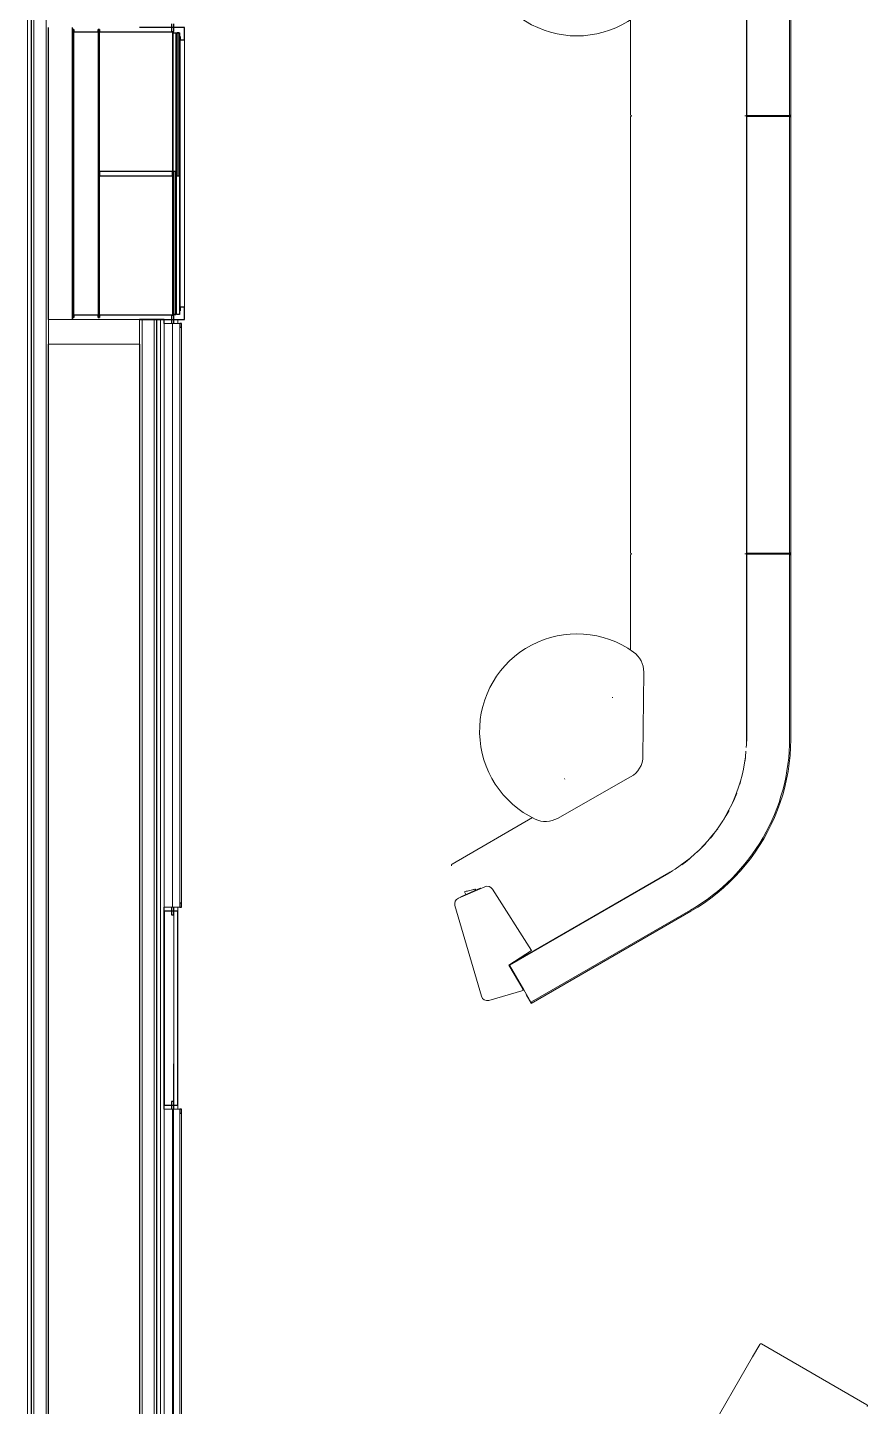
# Model space of a CAD drawing. Header units: millimetres. Extents: x 90978 to 295199, y -4084 to 97293.
# Drawn here: x 187527 to 190982, y 16944 to 22613 of the extents above; entities that cross this region are included whole.
import ezdxf

# ---------------------------------------------------------------- set-up
doc = ezdxf.new("R2010")
doc.units = ezdxf.units.MM
doc.header["$MEASUREMENT"] = 0
for name, color, linetype, lineweight in [('CSM-STL-XX-ZZ-M3-A-XXXX-00001_detached _19_04_21__rvt-1-Level 0$0$A-GENM', 7, 'CONTINUOUS', 9), ('CSM-STL-XX-ZZ-M3-A-XXXX-00001_detached _19_04_21__rvt-1-Level 0$0$A-WALL', 7, 'CONTINUOUS', 9), ('CSM-STL-XX-ZZ-M3-A-XXXX-00001_detached _19_04_21__rvt-1-Level 0$0$I-FURN', 8, 'CONTINUOUS', 9), ('CSM-STL-XX-ZZ-M3-A-XXXX-00001_detached _19_04_21__rvt-1-Level 0$0$I-WALL', 7, 'CONTINUOUS', 9), ('I-FURN', 8, 'CONTINUOUS', 9)]:
    doc.layers.add(name, color=color, linetype=linetype, lineweight=lineweight)

msp = doc.modelspace()

# ---------------------------------------------------------------- hatches: boundary and pattern name
at = {"layer": 'CSM-STL-XX-ZZ-M3-A-XXXX-00001_detached _19_04_21__rvt-1-Level 0$0$A-GENM'}
h = msp.add_hatch(color=256, dxfattribs=at)
h.paths.add_polyline_path([(188136.7, 21434.2), (188136.7, 22022.2), (188127.2, 22022.2), (188127.2, 21434.2)], flags=0)
h.paths.add_polyline_path([(188141.7, 22004.2), (188151.2, 22004.2), (188151.2, 22592.2), (188141.7, 22592.2), (188141.7, 22184.4)], flags=0)

# ---------------------------------------------------------------- linework, layer by layer
at = {"layer": 'CSM-STL-XX-ZZ-M3-A-XXXX-00001_detached _19_04_21__rvt-1-Level 0$0$A-GENM', "lineweight": 30}
for p, q in [((187711.2, 22613.2), (187711.2, 22605.2)), ((187711.2, 22605.2), (187711.2, 21421.2)), ((187717.2, 22605.2), (187711.2, 22605.2)), ((187711.2, 22605.2), (187717.2, 22605.2)), ((187717.2, 21421.2), (187717.2, 22605.2)), ((187717.2, 22605.2), (187717.2, 22595.2)), ((187717.2, 22595.2), (187817.2, 22595.2)), ((187817.2, 22605.2), (187817.2, 21421.2)), ((187823.2, 22605.2), (187817.2, 22605.2)), ((187817.2, 22595.2), (187817.2, 22605.2)), ((187817.2, 22605.2), (187823.2, 22605.2)), ((187823.2, 21421.2), (187823.2, 22605.2)), ((187823.2, 22605.2), (187823.2, 22595.2)), ((187823.2, 22595.2), (188123.2, 22595.2)), ((188173.2, 22613.2), (187988.2, 22613.2)), ((188123.2, 22595.2), (188123.2, 22577.2)), ((188123.2, 22577.2), (188126.2, 22577.2)), ((188126.2, 22577.2), (188126.2, 22592.2)), ((188126.2, 22592.2), (188137.7, 22592.2)), ((188137.7, 22592.2), (188137.7, 22577.2)), ((188137.7, 22577.2), (188140.7, 22577.2)), ((188140.7, 22577.2), (188140.7, 22592.2)), ((188140.7, 22592.2), (188152.2, 22592.2)), ((188151.2, 22592.2), (188141.7, 22592.2)), ((188141.7, 22592.2), (188141.7, 22004.2)), ((188151.2, 22004.2), (188151.2, 22592.2)), ((188152.2, 22592.2), (188152.2, 22577.2)), ((188152.2, 22577.2), (188155.2, 22577.2)), ((188155.2, 22577.2), (188155.2, 22563.2)), ((188155.2, 22563.2), (188173.2, 22563.2)), ((188173.2, 22563.2), (188173.2, 22613.2)), ((188123.2, 22022.2), (187823.2, 22022.2)), ((187823.2, 22022.2), (187823.2, 22004.2)), ((187823.2, 22004.2), (188123.2, 22004.2)), ((188123.2, 22004.2), (188123.2, 22022.2)), ((188136.7, 22022.2), (188127.2, 22022.2)), ((188127.2, 22022.2), (188127.2, 21434.2)), ((188136.7, 21434.2), (188136.7, 22022.2)), ((188141.7, 22004.2), (188151.2, 22004.2)), ((187817.2, 21431.2), (187717.2, 21431.2)), ((187717.2, 21431.2), (187717.2, 21421.2)), ((187817.2, 21421.2), (187817.2, 21431.2)), ((188123.2, 21431.2), (187823.2, 21431.2)), ((187823.2, 21431.2), (187823.2, 21421.2)), ((188126.2, 21449.2), (188123.2, 21449.2)), ((188123.2, 21449.2), (188123.2, 21431.2)), ((188126.2, 21434.2), (188126.2, 21449.2)), ((188137.7, 21434.2), (188126.2, 21434.2)), ((188127.2, 21434.2), (188136.7, 21434.2)), ((188140.7, 21449.2), (188137.7, 21449.2)), ((188137.7, 21449.2), (188137.7, 21434.2)), ((188140.7, 21434.2), (188140.7, 21449.2)), ((188152.2, 21434.2), (188140.7, 21434.2)), ((188155.2, 21449.2), (188152.2, 21449.2)), ((188152.2, 21449.2), (188152.2, 21434.2)), ((188173.2, 21463.2), (188155.2, 21463.2)), ((188155.2, 21463.2), (188155.2, 21449.2)), ((188173.2, 21413.2), (188173.2, 21463.2)), ((187711.2, 21421.2), (187717.2, 21421.2)), ((187717.2, 21421.2), (187711.2, 21421.2)), ((187711.2, 21421.2), (187711.2, 21413.2)), ((187817.2, 21421.2), (187823.2, 21421.2)), ((187823.2, 21421.2), (187817.2, 21421.2)), ((187988.2, 21413.2), (188173.2, 21413.2))]:
    msp.add_line(p, q, dxfattribs=at)
at = {"layer": 'CSM-STL-XX-ZZ-M3-A-XXXX-00001_detached _19_04_21__rvt-1-Level 0$0$A-GENM'}
for p, q in [((188123.2, 22577.2), (188123.2, 22022.2)), ((188126.2, 22577.2), (188126.2, 21449.2)), ((188137.7, 22577.2), (188137.7, 21449.2)), ((188140.7, 22577.2), (188140.7, 21449.2)), ((188152.2, 22577.2), (188152.2, 21449.2)), ((188155.2, 22563.2), (188155.2, 21463.2)), ((188173.2, 22563.2), (188173.2, 21463.2)), ((188123.2, 22004.2), (188123.2, 21449.2)), ((188128.2, 18353.5), (188128.2, 16218.3))]:
    msp.add_line(p, q, dxfattribs=at)
at = {"layer": 'CSM-STL-XX-ZZ-M3-A-XXXX-00001_detached _19_04_21__rvt-1-Level 0$0$A-WALL'}
for p, q in [((187527.5, 16205.2), (187527.5, 25497.2)), ((187542.5, 16205.2), (187542.5, 25497.2)), ((187543.5, 16205.2), (187543.5, 25497.2)), ((187553.5, 16205.2), (187553.5, 25497.2)), ((187603.5, 16205.2), (187603.5, 25497.2)), ((187998.2, 15257.4), (187998.2, 21413.2)), ((188048.2, 15207.4), (188048.2, 21413.2)), ((188058.2, 15197.4), (188058.2, 21413.2)), ((188059.2, 15196.4), (188059.2, 21413.2)), ((188074.2, 15181.4), (188074.2, 21413.2)), ((188161.2, 19013.2), (188161.2, 21381.2)), ((188129.2, 18182.4), (188129.2, 18981.2)), ((188161.2, 16382.4), (188161.2, 18150.4))]:
    msp.add_line(p, q, dxfattribs=at)
at = {"layer": 'CSM-STL-XX-ZZ-M3-A-XXXX-00001_detached _19_04_21__rvt-1-Level 0$0$A-WALL', "lineweight": 30}
for p, q in [((188119.2, 22629.2), (188119.2, 22597.2)), ((188129.2, 22597.2), (188129.2, 22629.2)), ((188119.2, 22597.2), (188129.2, 22597.2)), ((188129.2, 21429.2), (188119.2, 21429.2)), ((188119.2, 21429.2), (188119.2, 21397.2)), ((188129.2, 21397.2), (188129.2, 21429.2)), ((188161.2, 21397.2), (188154.2, 21397.2)), ((188154.2, 21381.2), (188161.2, 21381.2)), ((188161.2, 21381.2), (188161.2, 21397.2)), ((188119.2, 18997.2), (188119.2, 18965.2)), ((188129.2, 18965.2), (188129.2, 18997.2)), ((188161.2, 19013.2), (188154.2, 19013.2)), ((188154.2, 18997.2), (188161.2, 18997.2)), ((188161.2, 18997.2), (188161.2, 19013.2)), ((188119.2, 18965.2), (188129.2, 18965.2)), ((188129.2, 18198.4), (188119.2, 18198.4)), ((188119.2, 18198.4), (188119.2, 18166.4)), ((188129.2, 18166.4), (188129.2, 18198.4)), ((188161.2, 18166.4), (188154.2, 18166.4)), ((188154.2, 18150.4), (188161.2, 18150.4)), ((188161.2, 18150.4), (188161.2, 18166.4))]:
    msp.add_line(p, q, dxfattribs=at)
at = {"layer": 'CSM-STL-XX-ZZ-M3-A-XXXX-00001_detached _19_04_21__rvt-1-Level 0$0$I-FURN'}
for p, q in [((188124.2, 21397.2), (188089.2, 21397.2)), ((188089.2, 21397.2), (188089.2, 18997.2)), ((188124.2, 21397.2), (188154.2, 21397.2)), ((188124.2, 18997.2), (188124.2, 21397.2)), ((188124.2, 18997.2), (188124.2, 21397.2)), ((188154.2, 21397.2), (188154.2, 18997.2)), ((188089.2, 18997.2), (188124.2, 18997.2)), ((188154.2, 18997.2), (188124.2, 18997.2)), ((188124.2, 18166.4), (188089.2, 18166.4)), ((188089.2, 18166.4), (188089.2, 16366.4)), ((188124.2, 18166.4), (188154.2, 18166.4)), ((188124.2, 16366.4), (188124.2, 18166.4)), ((188124.2, 16366.4), (188124.2, 18166.4)), ((188154.2, 18166.4), (188154.2, 16366.4))]:
    msp.add_line(p, q, dxfattribs=at)
at = {"layer": 'CSM-STL-XX-ZZ-M3-A-XXXX-00001_detached _19_04_21__rvt-1-Level 0$0$I-WALL', "lineweight": 30}
for p, q in [((187613.5, 21413.2), (187613.5, 22613.2)), ((188089.2, 21413.2), (187988.2, 21413.2)), ((188089.2, 21397.2), (188089.2, 21413.2)), ((187613.5, 16205.2), (187613.5, 21312.2)), ((187988.2, 21312.2), (187988.2, 15267.4)), ((188089.2, 18166.4), (188089.2, 18997.2)), ((188089.2, 18981.2), (188089.2, 18182.4)), ((188145.2, 18981.2), (188089.2, 18981.2)), ((188145.2, 18182.4), (188145.2, 18981.2)), ((188089.2, 18182.4), (188145.2, 18182.4))]:
    msp.add_line(p, q, dxfattribs=at)
at = {"layer": 'CSM-STL-XX-ZZ-M3-A-XXXX-00001_detached _19_04_21__rvt-1-Level 0$0$I-WALL'}
for p, q in [((187613.5, 21413.2), (187988.2, 21413.2)), ((187613.5, 21413.2), (187613.5, 21312.2)), ((187988.2, 21312.2), (187988.2, 21413.2)), ((188145.2, 21413.2), (188145.2, 21397.2)), ((187988.2, 21312.2), (187613.5, 21312.2)), ((188145.2, 18997.2), (188145.2, 18981.2)), ((188145.2, 18182.4), (188145.2, 18166.4))]:
    msp.add_line(p, q, dxfattribs=at)
at = {"layer": 'I-FURN'}
for p, q in [((190484.6, 23007.9), (190484.6, 22254.8)), ((190485.6, 23007.9), (190485.6, 22251.8)), ((190661.9, 23007.9), (190661.9, 22254.8)), ((190661.9, 23007.9), (190661.9, 22254.8)), ((190666.9, 22249.8), (190666.9, 23007.9)), ((190007.9, 22646.7), (190007.9, 22254.8)), ((190007.5, 22245.6), (190007.6, 22245.8)), ((190007.5, 22245.4), (190007.5, 22245.6)), ((190007.5, 22245.2), (190007.5, 22245.4)), ((190007.5, 22245), (190007.5, 22245.2)), ((190007.5, 22244.8), (190007.5, 22245)), ((190007.5, 22244.8), (190007.5, 20454.8)), ((190007.6, 22246), (190007.7, 22246.2)), ((190007.6, 22245.8), (190007.6, 22246)), ((190007.7, 22246.4), (190007.8, 22246.6)), ((190007.7, 22246.2), (190007.7, 22246.4)), ((190007.8, 22246.6), (190007.9, 22246.8)), ((190007.9, 22254.6), (190007.9, 22254.8)), ((190007.9, 22254.8), (190007.9, 22254.8)), ((190007.9, 22254.4), (190007.9, 22254.6)), ((190007.9, 22254.2), (190007.9, 22254.4)), ((190008, 22254), (190007.9, 22254.2)), ((190007.9, 22247), (190008, 22247.1)), ((190007.9, 22246.8), (190007.9, 22247)), ((190008, 22253.8), (190008, 22254)), ((190008.1, 22253.6), (190008, 22253.8)), ((190008, 22247.1), (190008.1, 22247.3)), ((190008.1, 22253.4), (190008.1, 22253.6)), ((190008.2, 22253.2), (190008.1, 22253.4)), ((190008.1, 22247.3), (190008.2, 22247.5)), ((190008.2, 22253), (190008.2, 22253.2)), ((190008.3, 22252.8), (190008.2, 22253)), ((190008.2, 22247.5), (190008.3, 22247.7)), ((190008.4, 22252.7), (190008.3, 22252.8)), ((190008.3, 22247.7), (190008.4, 22247.8)), ((190008.5, 22252.5), (190008.4, 22252.7)), ((190008.4, 22247.8), (190008.6, 22248)), ((190008.6, 22252.3), (190008.5, 22252.5)), ((190008.7, 22252.1), (190008.6, 22252.3)), ((190008.6, 22248), (190008.7, 22248.1)), ((190008.8, 22252), (190008.7, 22252.1)), ((190008.7, 22248.1), (190008.8, 22248.3)), ((190008.9, 22251.8), (190008.8, 22252)), ((190008.8, 22248.3), (190009, 22248.4)), ((190009, 22251.6), (190008.9, 22251.8)), ((190009.2, 22251.5), (190009, 22251.6)), ((190009, 22248.4), (190009.1, 22248.6)), ((190009.1, 22248.6), (190009.3, 22248.7)), ((190009.3, 22251.3), (190009.2, 22251.5)), ((190009.5, 22251.2), (190009.3, 22251.3)), ((190009.3, 22248.7), (190009.4, 22248.8)), ((190009.4, 22248.8), (190009.6, 22248.9)), ((190009.6, 22251.1), (190009.5, 22251.2)), ((190009.8, 22250.9), (190009.6, 22251.1)), ((190009.6, 22248.9), (190009.8, 22249)), ((190009.9, 22250.8), (190009.8, 22250.9)), ((190009.8, 22249), (190009.9, 22249.1)), ((190010.1, 22250.7), (190009.9, 22250.8)), ((190009.9, 22249.1), (190010.1, 22249.2)), ((190010.2, 22250.6), (190010.1, 22250.7)), ((190010.1, 22249.2), (190010.3, 22249.3)), ((190010.4, 22250.5), (190010.2, 22250.6)), ((190010.3, 22249.3), (190010.5, 22249.4)), ((190010.6, 22250.4), (190010.4, 22250.5)), ((190010.5, 22249.4), (190010.6, 22249.5)), ((190010.8, 22250.3), (190010.6, 22250.4)), ((190010.6, 22249.5), (190010.8, 22249.6)), ((190011, 22250.2), (190010.8, 22250.3)), ((190010.8, 22249.6), (190011, 22249.6)), ((190011.1, 22250.2), (190011, 22250.2)), ((190011, 22249.6), (190011.2, 22249.7)), ((190011.3, 22250.1), (190011.1, 22250.2)), ((190011.2, 22249.7), (190011.4, 22249.7)), ((190011.5, 22250), (190011.3, 22250.1)), ((190011.4, 22249.7), (190011.6, 22249.8)), ((190011.7, 22250), (190011.5, 22250)), ((190011.6, 22249.8), (190011.8, 22249.8)), ((190011.9, 22249.9), (190011.7, 22250)), ((190011.8, 22249.8), (190012, 22249.8)), ((190012.1, 22249.9), (190011.9, 22249.9)), ((190012, 22249.8), (190012.2, 22249.8)), ((190012.3, 22249.9), (190012.1, 22249.9)), ((190012.2, 22249.8), (190012.4, 22249.8)), ((190012.5, 22249.8), (190012.3, 22249.9)), ((190012.4, 22249.8), (190012.5, 22249.8)), ((190012.7, 22249.8), (190012.5, 22249.8)), ((190012.9, 22249.8), (190012.7, 22249.8)), ((190477, 22249.8), (190523.5, 22249.8)), ((190523.7, 22249.8), (190477, 22249.8)), ((190484.6, 22254.6), (190484.6, 22254.8)), ((190484.6, 22254.8), (190484.6, 22254.8)), ((190484.6, 22254.4), (190484.6, 22254.6)), ((190484.6, 22254.2), (190484.6, 22254.4)), ((190484.7, 22254), (190484.6, 22254.2)), ((190484.6, 22245.4), (190484.7, 22245.6)), ((190484.6, 22245.2), (190484.6, 22245.4)), ((190484.6, 22245), (190484.6, 22245.2)), ((190484.6, 22244.8), (190484.6, 22245)), ((190484.6, 22244.8), (190484.6, 20454.8)), ((190484.7, 22253.8), (190484.7, 22254)), ((190484.8, 22253.6), (190484.7, 22253.8)), ((190484.7, 22245.8), (190484.8, 22246)), ((190484.7, 22245.6), (190484.7, 22245.8)), ((190484.8, 22253.4), (190484.8, 22253.6)), ((190484.9, 22253.2), (190484.8, 22253.4)), ((190484.8, 22246.2), (190484.9, 22246.4)), ((190484.8, 22246), (190484.8, 22246.2)), ((190484.9, 22253.1), (190484.9, 22253.2)), ((190485, 22252.9), (190484.9, 22253.1)), ((190484.9, 22246.6), (190485, 22246.8)), ((190484.9, 22246.4), (190484.9, 22246.6)), ((190485.1, 22252.7), (190485, 22252.9)), ((190485, 22246.8), (190485.1, 22247)), ((190485.2, 22252.5), (190485.1, 22252.7)), ((190485.1, 22247), (190485.2, 22247.1)), ((190485.3, 22252.3), (190485.2, 22252.5)), ((190485.2, 22247.1), (190485.3, 22247.3)), ((190485.4, 22252.2), (190485.3, 22252.3)), ((190485.3, 22247.3), (190485.4, 22247.5)), ((190485.5, 22252), (190485.4, 22252.2)), ((190485.4, 22247.5), (190485.5, 22247.7)), ((190485.6, 22251.8), (190485.5, 22252)), ((190485.5, 22247.7), (190485.6, 22247.8)), ((190485.6, 22251.8), (190602.9, 22251.8)), ((190602.9, 22251.8), (190485.6, 22251.8)), ((190485.8, 22251.6), (190485.6, 22251.8)), ((190485.6, 22251.8), (190485.6, 22251.8)), ((190485.6, 22247.8), (190485.7, 22248)), ((190485.6, 22247.8), (190602.9, 22247.8)), ((190485.6, 22247.8), (190485.6, 20451.8)), ((190602.9, 22247.8), (190485.6, 22247.8)), ((190485.6, 22247.8), (190485.6, 22247.8)), ((190485.7, 22248), (190485.9, 22248.1)), ((190485.9, 22251.5), (190485.8, 22251.6)), ((190486, 22251.3), (190485.9, 22251.5)), ((190485.9, 22248.1), (190486, 22248.3)), ((190486.2, 22251.2), (190486, 22251.3)), ((190486, 22248.3), (190486.1, 22248.4)), ((190486.1, 22248.4), (190486.3, 22248.6)), ((190486.3, 22251.1), (190486.2, 22251.2)), ((190486.5, 22250.9), (190486.3, 22251.1)), ((190486.3, 22248.6), (190486.4, 22248.7)), ((190486.4, 22248.7), (190486.6, 22248.8)), ((190486.6, 22250.8), (190486.5, 22250.9)), ((190486.8, 22250.7), (190486.6, 22250.8)), ((190486.6, 22248.8), (190486.8, 22248.9)), ((190487, 22250.6), (190486.8, 22250.7)), ((190486.8, 22248.9), (190486.9, 22249)), ((190486.9, 22249), (190487.1, 22249.2)), ((190487.1, 22250.5), (190487, 22250.6)), ((190487.3, 22250.4), (190487.1, 22250.5)), ((190487.1, 22249.2), (190487.3, 22249.3)), ((190487.5, 22250.3), (190487.3, 22250.4)), ((190487.3, 22249.3), (190487.4, 22249.3)), ((190487.4, 22249.3), (190487.6, 22249.4)), ((190487.7, 22250.2), (190487.5, 22250.3)), ((190487.6, 22249.4), (190487.8, 22249.5)), ((190487.8, 22250.2), (190487.7, 22250.2)), ((190488, 22250.1), (190487.8, 22250.2)), ((190487.8, 22249.5), (190488, 22249.6)), ((190488.2, 22250), (190488, 22250.1)), ((190488, 22249.6), (190488.2, 22249.6)), ((190488.4, 22250), (190488.2, 22250)), ((190488.2, 22249.6), (190488.4, 22249.7)), ((190488.6, 22249.9), (190488.4, 22250)), ((190488.4, 22249.7), (190488.6, 22249.7)), ((190488.8, 22249.9), (190488.6, 22249.9)), ((190488.6, 22249.7), (190488.8, 22249.8)), ((190489, 22249.9), (190488.8, 22249.9)), ((190488.8, 22249.8), (190489, 22249.8)), ((190489.2, 22249.8), (190489, 22249.9)), ((190489, 22249.8), (190489.2, 22249.8)), ((190489.4, 22249.8), (190489.2, 22249.8)), ((190489.2, 22249.8), (190489.4, 22249.8)), ((190489.6, 22249.8), (190489.4, 22249.8)), ((190489.4, 22249.8), (190489.6, 22249.8)), ((190489.6, 22249.8), (190489.6, 22249.8)), ((190495.9, 22250.9), (190494.6, 22251.4)), ((190497.1, 22250.1), (190499.2, 22250.1)), ((190499.2, 22250.1), (190507.4, 22250.1)), ((190505.2, 22250.2), (190500.7, 22250.2)), ((190503.5, 22249.8), (190503.2, 22249.8)), ((190503.3, 22249.8), (190504.4, 22249.8)), ((190504.6, 22249.8), (190503.5, 22249.8)), ((190504.4, 22249.8), (190505.6, 22249.8)), ((190505.7, 22249.8), (190504.6, 22249.8)), ((190509.2, 22250.1), (190505.2, 22250.2)), ((190505.6, 22249.8), (190506.7, 22249.8)), ((190506.8, 22249.8), (190505.7, 22249.8)), ((190506.7, 22249.8), (190507.7, 22249.8)), ((190507.9, 22249.8), (190506.8, 22249.8)), ((190507.4, 22250.1), (190509.2, 22250.1)), ((190507.7, 22249.8), (190508.8, 22249.8)), ((190508.9, 22249.8), (190507.9, 22249.8)), ((190508.8, 22249.8), (190509.8, 22249.8)), ((190509.9, 22249.8), (190508.9, 22249.8)), ((190512.3, 22250.1), (190509.2, 22250.1)), ((190509.8, 22249.8), (190510.8, 22249.8)), ((190510.9, 22249.8), (190509.9, 22249.8)), ((190510.8, 22249.8), (190511.8, 22249.8)), ((190511.9, 22249.8), (190510.9, 22249.8)), ((190511.8, 22249.8), (190512.7, 22249.8)), ((190512.8, 22249.8), (190511.9, 22249.8)), ((190514.5, 22250.1), (190512.3, 22250.1)), ((190512.7, 22249.8), (190513.7, 22249.8)), ((190513.7, 22249.8), (190512.8, 22249.8)), ((190514.6, 22249.8), (190513.7, 22249.8)), ((190513.7, 22249.8), (190514.5, 22249.8)), ((190513.7, 22249.8), (190513.9, 22249.8)), ((190513.9, 22249.8), (190514.1, 22249.8)), ((190514.1, 22249.8), (190514.3, 22249.8)), ((190514.3, 22249.8), (190514.2, 22249.8)), ((190514.5, 22249.8), (190514.3, 22249.8)), ((190514.3, 22249.8), (190514.5, 22249.8)), ((190515.6, 22250.1), (190514.5, 22250.1)), ((190514.7, 22249.9), (190514.5, 22249.8)), ((190514.5, 22249.8), (190515.4, 22249.8)), ((190514.5, 22249.8), (190514.7, 22249.7)), ((190515.5, 22249.8), (190514.6, 22249.8)), ((190514.9, 22249.9), (190514.7, 22249.9)), ((190514.7, 22249.7), (190514.9, 22249.7)), ((190515.1, 22249.9), (190514.9, 22249.9)), ((190514.9, 22249.7), (190515.1, 22249.6)), ((190515.3, 22250), (190515.1, 22249.9)), ((190515.1, 22249.6), (190515.3, 22249.6)), ((190515.5, 22250), (190515.3, 22250)), ((190515.3, 22249.6), (190515.5, 22249.5)), ((190515.4, 22249.8), (190516.2, 22249.8)), ((190515.7, 22250.1), (190515.5, 22250)), ((190516.3, 22249.8), (190515.5, 22249.8)), ((190515.5, 22249.5), (190515.7, 22249.4)), ((190515.6, 22250.1), (190515.6, 22250.1)), ((190516.2, 22249.8), (190517, 22249.8)), ((190517, 22249.8), (190516.3, 22249.8)), ((190517.8, 22249.8), (190517, 22249.8)), ((190517, 22249.8), (190517.7, 22249.8)), ((190517.7, 22249.8), (190518.5, 22249.8)), ((190518.5, 22249.8), (190517.8, 22249.8)), ((190519.1, 22249.8), (190518.5, 22249.8)), ((190518.5, 22249.8), (190519.1, 22249.8)), ((190519.7, 22249.8), (190519.1, 22249.8)), ((190519.1, 22249.8), (190519.7, 22249.8)), ((190520.3, 22249.8), (190519.7, 22249.8)), ((190519.7, 22249.8), (190520.3, 22249.8)), ((190520.9, 22249.8), (190520.3, 22249.8)), ((190520.3, 22249.8), (190520.9, 22249.8)), ((190521.3, 22249.8), (190520.9, 22249.8)), ((190520.9, 22249.8), (190521.4, 22249.8)), ((190521.8, 22249.8), (190521.3, 22249.8)), ((190521.4, 22249.8), (190521.8, 22249.8)), ((190522.2, 22249.8), (190521.8, 22249.8)), ((190521.8, 22249.8), (190522.3, 22249.8)), ((190522.5, 22249.8), (190522.2, 22249.8)), ((190522.3, 22249.8), (190522.6, 22249.8)), ((190522.9, 22249.8), (190522.5, 22249.8)), ((190522.6, 22249.8), (190522.9, 22249.8)), ((190523.1, 22249.8), (190522.9, 22249.8)), ((190522.9, 22249.8), (190523.2, 22249.8)), ((190523.3, 22249.8), (190523.1, 22249.8)), ((190523.2, 22249.8), (190523.4, 22249.8)), ((190523.5, 22249.8), (190523.3, 22249.8)), ((190523.4, 22249.8), (190523.6, 22249.8)), ((190523.5, 22249.8), (190523.6, 22249.8)), ((190523.6, 22249.8), (190523.5, 22249.8)), ((190523.6, 22249.8), (190523.7, 22249.8)), ((190523.7, 22249.8), (190523.6, 22249.8)), ((190523.6, 22249.8), (190523.8, 22249.8)), ((190523.7, 22249.8), (190523.7, 22249.8)), ((190523.7, 22249.8), (190523.7, 22249.8)), ((190523.8, 22249.8), (190523.7, 22249.8)), ((190523.7, 22249.8), (190523.7, 22249.8)), ((190523.8, 22249.8), (190523.8, 22249.8)), ((190523.8, 22249.8), (190523.9, 22249.8)), ((190523.9, 22249.8), (190523.8, 22249.8)), ((190523.9, 22249.8), (190523.9, 22249.8)), ((190600.5, 22249.8), (190601.8, 22249.8)), ((190601.8, 22249.8), (190600.5, 22249.8)), ((190602.9, 22251.8), (190625.3, 22251.8)), ((190625.3, 22251.8), (190602.9, 22251.8)), ((190602.9, 22247.8), (190625.3, 22247.8)), ((190625.3, 22247.8), (190602.9, 22247.8)), ((190604.7, 22249.8), (190605.5, 22249.8)), ((190605.5, 22249.8), (190604.7, 22249.8)), ((190625.3, 22251.8), (190661.9, 22251.8)), ((190661.9, 22251.8), (190625.3, 22251.8)), ((190625.3, 22249.8), (190666.9, 22249.8)), ((190666.9, 22249.8), (190625.3, 22249.8)), ((190625.3, 22247.8), (190661.9, 22247.8)), ((190661.9, 22247.8), (190625.3, 22247.8)), ((190661.9, 22251.8), (190661.9, 22253.8)), ((190661.9, 22253.8), (190661.9, 22251.8)), ((190661.9, 22247.8), (190661.9, 22245.9)), ((190661.9, 22245.9), (190661.9, 22247.8)), ((190661.9, 22244.8), (190661.9, 20454.8)), ((190661.9, 22244.8), (190661.9, 20454.8)), ((190666.9, 20449.8), (190666.9, 22249.8)), ((190007.5, 20454.6), (190007.5, 20454.8)), ((190007.5, 20454.8), (190007.5, 20454.8)), ((190007.5, 20454.4), (190007.5, 20454.6)), ((190007.5, 20454.2), (190007.5, 20454.4)), ((190007.5, 20454), (190007.5, 20454.2)), ((190007.6, 20453.8), (190007.5, 20454)), ((190007.6, 20453.6), (190007.6, 20453.8)), ((190007.7, 20453.4), (190007.6, 20453.6)), ((190007.7, 20453.2), (190007.7, 20453.4)), ((190007.8, 20453), (190007.7, 20453.2)), ((190007.9, 20452.8), (190007.8, 20453)), ((190008, 20452.7), (190007.9, 20452.8)), ((190007.9, 20445.4), (190008, 20445.6)), ((190007.9, 20445.2), (190007.9, 20445.4)), ((190007.9, 20445), (190007.9, 20445.2)), ((190007.9, 20444.8), (190007.9, 20445)), ((190007.9, 20444.8), (190007.9, 20052.9)), ((190008, 20452.5), (190008, 20452.7)), ((190008.1, 20452.3), (190008, 20452.5)), ((190008, 20446), (190008.1, 20446.2)), ((190008, 20445.8), (190008, 20446)), ((190008, 20445.6), (190008, 20445.8)), ((190008.2, 20452.1), (190008.1, 20452.3)), ((190008.1, 20446.2), (190008.2, 20446.4)), ((190008.4, 20452), (190008.2, 20452.1)), ((190008.2, 20446.6), (190008.3, 20446.8)), ((190008.2, 20446.4), (190008.2, 20446.6)), ((190008.3, 20446.8), (190008.4, 20447)), ((190008.5, 20451.8), (190008.4, 20452)), ((190008.4, 20447), (190008.5, 20447.1)), ((190008.6, 20451.6), (190008.5, 20451.8)), ((190008.5, 20447.1), (190008.6, 20447.3)), ((190008.7, 20451.5), (190008.6, 20451.6)), ((190008.6, 20447.3), (190008.7, 20447.5)), ((190008.9, 20451.3), (190008.7, 20451.5)), ((190008.7, 20447.5), (190008.8, 20447.7)), ((190008.8, 20447.7), (190008.9, 20447.8)), ((190009, 20451.2), (190008.9, 20451.3)), ((190008.9, 20447.8), (190009, 20448)), ((190009.2, 20451.1), (190009, 20451.2)), ((190009, 20448), (190009.1, 20448.1)), ((190009.1, 20448.1), (190009.3, 20448.3)), ((190009.3, 20450.9), (190009.2, 20451.1)), ((190009.5, 20450.8), (190009.3, 20450.9)), ((190009.3, 20448.3), (190009.4, 20448.4)), ((190009.4, 20448.4), (190009.6, 20448.6)), ((190009.6, 20450.7), (190009.5, 20450.8)), ((190009.8, 20450.6), (190009.6, 20450.7)), ((190009.6, 20448.6), (190009.7, 20448.7)), ((190009.7, 20448.7), (190009.9, 20448.8)), ((190010, 20450.5), (190009.8, 20450.6)), ((190009.9, 20448.8), (190010, 20448.9)), ((190010.1, 20450.4), (190010, 20450.5)), ((190010, 20448.9), (190010.2, 20449)), ((190010.3, 20450.3), (190010.1, 20450.4)), ((190010.2, 20449), (190010.4, 20449.1)), ((190010.5, 20450.2), (190010.3, 20450.3)), ((190010.4, 20449.1), (190010.5, 20449.2)), ((190010.7, 20450.2), (190010.5, 20450.2)), ((190010.5, 20449.2), (190010.7, 20449.3)), ((190010.9, 20450.1), (190010.7, 20450.2)), ((190010.7, 20449.3), (190010.9, 20449.4)), ((190011.1, 20450), (190010.9, 20450.1)), ((190010.9, 20449.4), (190011.1, 20449.5)), ((190011.3, 20450), (190011.1, 20450)), ((190011.1, 20449.5), (190011.3, 20449.6)), ((190011.5, 20449.9), (190011.3, 20450)), ((190011.3, 20449.6), (190011.5, 20449.6)), ((190011.7, 20449.9), (190011.5, 20449.9)), ((190011.5, 20449.6), (190011.7, 20449.7)), ((190011.9, 20449.9), (190011.7, 20449.9)), ((190011.7, 20449.7), (190011.9, 20449.7)), ((190012.1, 20449.8), (190011.9, 20449.9)), ((190011.9, 20449.7), (190012, 20449.8)), ((190012, 20449.8), (190012.2, 20449.8)), ((190012.3, 20449.8), (190012.1, 20449.8)), ((190012.2, 20449.8), (190012.4, 20449.8)), ((190012.5, 20449.8), (190012.3, 20449.8)), ((190012.4, 20449.8), (190012.6, 20449.8)), ((190012.6, 20449.8), (190012.8, 20449.8)), ((190012.8, 20449.8), (190012.9, 20449.8)), ((190523.5, 20449.8), (190477, 20449.8)), ((190477, 20449.8), (190523.7, 20449.8)), ((190484.6, 20454.6), (190484.6, 20454.8)), ((190484.6, 20454.8), (190484.6, 20454.8)), ((190484.6, 20454.4), (190484.6, 20454.6)), ((190484.6, 20454.2), (190484.6, 20454.4)), ((190484.7, 20454), (190484.6, 20454.2)), ((190484.6, 20445.4), (190484.7, 20445.6)), ((190484.6, 20445.2), (190484.6, 20445.4)), ((190484.6, 20445), (190484.6, 20445.2)), ((190484.6, 20444.8), (190484.6, 20445)), ((190484.6, 20444.8), (190484.6, 19691.7)), ((190484.7, 20453.8), (190484.7, 20454)), ((190484.8, 20453.6), (190484.7, 20453.8)), ((190484.7, 20445.8), (190484.8, 20446)), ((190484.7, 20445.6), (190484.7, 20445.8)), ((190484.8, 20453.4), (190484.8, 20453.6)), ((190484.9, 20453.2), (190484.8, 20453.4)), ((190484.8, 20446.2), (190484.9, 20446.4)), ((190484.8, 20446), (190484.8, 20446.2)), ((190484.9, 20453.1), (190484.9, 20453.2)), ((190485, 20452.9), (190484.9, 20453.1)), ((190484.9, 20446.6), (190485, 20446.8)), ((190484.9, 20446.4), (190484.9, 20446.6)), ((190485.1, 20452.7), (190485, 20452.9)), ((190485, 20446.8), (190485.1, 20447)), ((190485.2, 20452.5), (190485.1, 20452.7)), ((190485.1, 20447), (190485.2, 20447.1)), ((190485.3, 20452.3), (190485.2, 20452.5)), ((190485.2, 20447.1), (190485.3, 20447.3)), ((190485.4, 20452.2), (190485.3, 20452.3)), ((190485.3, 20447.3), (190485.4, 20447.5)), ((190485.5, 20452), (190485.4, 20452.2)), ((190485.4, 20447.5), (190485.5, 20447.7)), ((190485.6, 20451.8), (190485.5, 20452)), ((190485.5, 20447.7), (190485.6, 20447.8)), ((190602.9, 20451.8), (190485.6, 20451.8)), ((190485.6, 20451.8), (190602.9, 20451.8)), ((190485.8, 20451.6), (190485.6, 20451.8)), ((190485.6, 20451.8), (190485.6, 20451.8)), ((190485.6, 20447.8), (190485.7, 20448)), ((190485.6, 20447.8), (190485.6, 19691.7)), ((190602.9, 20447.8), (190485.6, 20447.8)), ((190485.6, 20447.8), (190602.9, 20447.8)), ((190485.6, 20447.8), (190485.6, 20447.8)), ((190485.7, 20448), (190485.9, 20448.1)), ((190485.9, 20451.5), (190485.8, 20451.6)), ((190486, 20451.3), (190485.9, 20451.5)), ((190485.9, 20448.1), (190486, 20448.3)), ((190486.2, 20451.2), (190486, 20451.3)), ((190486, 20448.3), (190486.1, 20448.4)), ((190486.1, 20448.4), (190486.3, 20448.6)), ((190486.3, 20451.1), (190486.2, 20451.2)), ((190486.5, 20450.9), (190486.3, 20451.1)), ((190486.3, 20448.6), (190486.4, 20448.7)), ((190486.4, 20448.7), (190486.6, 20448.8)), ((190486.6, 20450.8), (190486.5, 20450.9)), ((190486.8, 20450.7), (190486.6, 20450.8)), ((190486.6, 20448.8), (190486.8, 20448.9)), ((190487, 20450.6), (190486.8, 20450.7)), ((190486.8, 20448.9), (190486.9, 20449)), ((190486.9, 20449), (190487.1, 20449.2)), ((190487.1, 20450.5), (190487, 20450.6)), ((190487.3, 20450.4), (190487.1, 20450.5)), ((190487.1, 20449.2), (190487.3, 20449.3)), ((190487.5, 20450.3), (190487.3, 20450.4)), ((190487.3, 20449.3), (190487.4, 20449.3)), ((190487.4, 20449.3), (190487.6, 20449.4)), ((190487.7, 20450.2), (190487.5, 20450.3)), ((190487.6, 20449.4), (190487.8, 20449.5)), ((190487.8, 20450.2), (190487.7, 20450.2)), ((190488, 20450.1), (190487.8, 20450.2)), ((190487.8, 20449.5), (190488, 20449.6)), ((190488.2, 20450), (190488, 20450.1)), ((190488, 20449.6), (190488.2, 20449.6)), ((190488.4, 20450), (190488.2, 20450)), ((190488.2, 20449.6), (190488.4, 20449.7)), ((190488.6, 20449.9), (190488.4, 20450)), ((190488.4, 20449.7), (190488.6, 20449.7)), ((190488.8, 20449.9), (190488.6, 20449.9)), ((190488.6, 20449.7), (190488.8, 20449.8)), ((190489, 20449.9), (190488.8, 20449.9)), ((190488.8, 20449.8), (190489, 20449.8)), ((190489.2, 20449.8), (190489, 20449.9)), ((190489, 20449.8), (190489.2, 20449.8)), ((190489.2, 20449.8), (190489.4, 20449.8)), ((190489.4, 20449.8), (190489.2, 20449.8)), ((190489.4, 20449.8), (190489.6, 20449.8)), ((190489.6, 20449.8), (190489.4, 20449.8)), ((190489.6, 20449.8), (190489.6, 20449.8)), ((190494.6, 20448.3), (190495.9, 20448.8)), ((190499.2, 20449.6), (190497.1, 20449.6)), ((190507.4, 20449.6), (190499.2, 20449.6)), ((190500.7, 20449.5), (190505.2, 20449.5)), ((190503.2, 20449.8), (190504.4, 20449.8)), ((190503.6, 20449.8), (190503.3, 20449.8)), ((190504.7, 20449.8), (190503.6, 20449.8)), ((190504.4, 20449.8), (190505.5, 20449.8)), ((190505.9, 20449.8), (190504.7, 20449.8)), ((190505.2, 20449.5), (190509.2, 20449.5)), ((190505.5, 20449.8), (190506.6, 20449.8)), ((190506.9, 20449.8), (190505.9, 20449.8)), ((190506.6, 20449.8), (190507.7, 20449.8)), ((190508, 20449.8), (190506.9, 20449.8)), ((190509.2, 20449.6), (190507.4, 20449.6)), ((190507.7, 20449.8), (190508.7, 20449.8)), ((190509.1, 20449.8), (190508, 20449.8)), ((190508.7, 20449.8), (190509.7, 20449.8)), ((190510.1, 20449.8), (190509.1, 20449.8)), ((190509.2, 20449.5), (190512.3, 20449.6)), ((190509.7, 20449.8), (190510.7, 20449.8)), ((190511.1, 20449.8), (190510.1, 20449.8)), ((190510.7, 20449.8), (190511.7, 20449.8)), ((190512.1, 20449.8), (190511.1, 20449.8)), ((190511.7, 20449.8), (190512.7, 20449.8)), ((190513, 20449.8), (190512.1, 20449.8)), ((190512.3, 20449.6), (190514.5, 20449.6)), ((190512.7, 20449.8), (190513.6, 20449.8)), ((190513.9, 20449.8), (190513, 20449.8)), ((190513.6, 20449.8), (190514.5, 20449.8)), ((190513.8, 20449.8), (190513.7, 20449.8)), ((190514, 20449.8), (190513.8, 20449.8)), ((190514.8, 20449.8), (190513.9, 20449.8)), ((190514.2, 20449.9), (190514, 20449.8)), ((190514.4, 20449.9), (190514.2, 20449.9)), ((190514.2, 20449.8), (190514.4, 20449.8)), ((190514.6, 20449.9), (190514.4, 20449.9)), ((190514.4, 20449.8), (190514.6, 20449.8)), ((190514.5, 20449.8), (190515.3, 20449.8)), ((190514.5, 20449.6), (190515.6, 20449.6)), ((190514.8, 20449.9), (190514.6, 20449.9)), ((190514.6, 20449.8), (190514.8, 20449.8)), ((190515, 20450), (190514.8, 20449.9)), ((190514.8, 20449.8), (190515, 20449.8)), ((190515.6, 20449.8), (190514.8, 20449.8)), ((190515.1, 20450), (190515, 20450)), ((190515, 20449.8), (190515.1, 20449.7)), ((190515.3, 20450.1), (190515.1, 20450)), ((190515.1, 20449.7), (190515.3, 20449.7)), ((190515.5, 20450.2), (190515.3, 20450.1)), ((190515.3, 20449.8), (190516.1, 20449.8)), ((190515.3, 20449.7), (190515.5, 20449.6)), ((190515.7, 20450.2), (190515.5, 20450.2)), ((190515.5, 20449.6), (190515.7, 20449.6)), ((190516.4, 20449.8), (190515.6, 20449.8)), ((190515.6, 20449.6), (190515.6, 20449.6)), ((190516.1, 20449.8), (190516.9, 20449.8)), ((190517.2, 20449.8), (190516.4, 20449.8)), ((190516.9, 20449.8), (190517.6, 20449.8)), ((190517.9, 20449.8), (190517.2, 20449.8)), ((190517.6, 20449.8), (190518.3, 20449.8)), ((190518.6, 20449.8), (190517.9, 20449.8)), ((190518.3, 20449.8), (190519, 20449.8)), ((190519.3, 20449.8), (190518.6, 20449.8)), ((190519, 20449.8), (190519.6, 20449.8)), ((190519.9, 20449.8), (190519.3, 20449.8)), ((190519.6, 20449.8), (190520.2, 20449.8)), ((190520.5, 20449.8), (190519.9, 20449.8)), ((190520.2, 20449.8), (190520.8, 20449.8)), ((190521, 20449.8), (190520.5, 20449.8)), ((190520.8, 20449.8), (190521.3, 20449.8)), ((190521.5, 20449.8), (190521, 20449.8)), ((190521.3, 20449.8), (190521.7, 20449.8)), ((190522, 20449.8), (190521.5, 20449.8)), ((190521.7, 20449.8), (190522.1, 20449.8)), ((190522.4, 20449.8), (190522, 20449.8)), ((190522.1, 20449.8), (190522.5, 20449.8)), ((190522.7, 20449.8), (190522.4, 20449.8)), ((190522.5, 20449.8), (190522.8, 20449.8)), ((190523, 20449.8), (190522.7, 20449.8)), ((190522.8, 20449.8), (190523.1, 20449.8)), ((190523.3, 20449.8), (190523, 20449.8)), ((190523.1, 20449.8), (190523.3, 20449.8)), ((190523.3, 20449.8), (190523.5, 20449.8)), ((190523.5, 20449.8), (190523.3, 20449.8)), ((190523.5, 20449.8), (190523.6, 20449.8)), ((190523.6, 20449.8), (190523.5, 20449.8)), ((190523.5, 20449.8), (190523.5, 20449.8)), ((190523.7, 20449.8), (190523.5, 20449.8)), ((190523.6, 20449.8), (190523.7, 20449.8)), ((190523.7, 20449.8), (190523.6, 20449.8)), ((190523.7, 20449.8), (190523.7, 20449.8)), ((190523.7, 20449.8), (190523.7, 20449.8)), ((190523.7, 20449.8), (190523.8, 20449.8)), ((190523.8, 20449.8), (190523.7, 20449.8)), ((190523.8, 20449.8), (190523.8, 20449.8)), ((190523.8, 20449.8), (190523.9, 20449.8)), ((190523.9, 20449.8), (190523.8, 20449.8)), ((190523.9, 20449.8), (190523.9, 20449.8)), ((190605.5, 20449.8), (190600.5, 20449.8)), ((190600.5, 20449.8), (190605.5, 20449.8)), ((190625.3, 20451.8), (190602.9, 20451.8)), ((190602.9, 20451.8), (190625.3, 20451.8)), ((190625.3, 20447.8), (190602.9, 20447.8)), ((190602.9, 20447.8), (190625.3, 20447.8)), ((190661.9, 20451.8), (190625.3, 20451.8)), ((190625.3, 20451.8), (190661.9, 20451.8)), ((190666.9, 20449.8), (190625.3, 20449.8)), ((190625.3, 20449.8), (190666.9, 20449.8)), ((190661.9, 20447.8), (190625.3, 20447.8)), ((190625.3, 20447.8), (190661.9, 20447.8)), ((190661.9, 20453.8), (190661.9, 20451.8)), ((190661.9, 20451.8), (190661.9, 20453.8)), ((190661.9, 20445.9), (190661.9, 20447.8)), ((190661.9, 20447.8), (190661.9, 20445.9)), ((190661.9, 20444.8), (190661.9, 19691.7)), ((190661.9, 20444.8), (190661.9, 19691.7)), ((190666.9, 19691.7), (190666.9, 20449.8)), ((190058.8, 19618.4), (190061.8, 19963.6)), ((189932.4, 19859.3), (189934.8, 19859.1)), ((190484.6, 19691.7), (190484.1, 19666.2)), ((190485.6, 19691.7), (190485.4, 19679.4)), ((190666, 19653), (190666.9, 19685.8)), ((190666.9, 19685.8), (190666.9, 19691.7)), ((190480, 19615.2), (190476.4, 19589.9)), ((190482.3, 19637.8), (190480, 19615.2)), ((190484.1, 19666.2), (190483.4, 19654)), ((190660.3, 19587.5), (190663.8, 19620.2)), ((190663.8, 19620.2), (190666, 19653)), ((190471.9, 19564.7), (190466.3, 19539.7)), ((190476.4, 19589.9), (190471.9, 19564.7)), ((190480.5, 19611.6), (190478, 19593.9)), ((190655.5, 19555), (190660.3, 19587.5)), ((189707.6, 19362.2), (190008, 19532.2)), ((189737.4, 19523.9), (189736.1, 19526)), ((190459.7, 19515), (190452.2, 19490.6)), ((190459.9, 19512.4), (190456.9, 19502.6)), ((190466.3, 19539.7), (190459.7, 19515)), ((190641.9, 19490.7), (190649.3, 19522.7)), ((190649.3, 19522.7), (190655.5, 19555)), ((190443.6, 19466.5), (190434.1, 19442.7)), ((190444.6, 19466.1), (190435.1, 19442.4)), ((190452.2, 19490.6), (190443.6, 19466.5)), ((190623.3, 19427.6), (190633.3, 19459)), ((190633.3, 19459), (190641.9, 19490.7)), ((190412.4, 19396.5), (190400.1, 19374)), ((190412.6, 19394.8), (190401, 19373.5)), ((190423.7, 19419.4), (190412.4, 19396.5)), ((190434.1, 19442.7), (190423.7, 19419.4)), ((190435.1, 19442.4), (190425.7, 19421.5)), ((190599.7, 19366.3), (190612.1, 19396.7)), ((190612.1, 19396.7), (190623.3, 19427.6)), ((189604.8, 19365.1), (189273.5, 19173.8)), ((190387, 19352.1), (190372.9, 19330.7)), ((190400.1, 19374), (190387, 19352.1)), ((190401, 19373.5), (190389.6, 19354.6)), ((190571.3, 19307.1), (190586.1, 19336.4)), ((190586.1, 19336.4), (190599.7, 19366.3)), ((190342.4, 19289.7), (190325.9, 19270.1)), ((190343.2, 19289.1), (190335.9, 19280.4)), ((190358.1, 19309.9), (190342.4, 19289.7)), ((190353.5, 19302.4), (190343.2, 19289.1)), ((190372.9, 19330.7), (190358.1, 19309.9)), ((190366.2, 19319.6), (190363, 19315)), ((190538.3, 19250.3), (190555.4, 19278.3)), ((190555.4, 19278.3), (190571.3, 19307.1)), ((190290.7, 19233.1), (190272, 19215.6)), ((190285.7, 19227.1), (190282.4, 19223.9)), ((190308.7, 19251.3), (190290.7, 19233.1)), ((190309.4, 19250.6), (190298.5, 19239.6)), ((190325.9, 19270.1), (190308.7, 19251.3)), ((190317.1, 19259), (190309.4, 19250.6)), ((190500.8, 19196.3), (190520, 19222.9)), ((190520, 19222.9), (190538.3, 19250.3)), ((189271, 19170.2), (189271.1, 19170.4)), ((189271, 19170), (189271, 19170.2)), ((189271, 19169.8), (189271, 19170)), ((189271, 19169.6), (189271, 19169.8)), ((189271, 19169.4), (189271, 19169.6)), ((189271, 19169.2), (189271, 19169.4)), ((189271, 19169), (189271, 19169.2)), ((189271, 19168.8), (189271, 19169)), ((189271, 19168.6), (189271, 19168.8)), ((189271.1, 19168.5), (189271, 19168.6)), ((189271.1, 19170.6), (189271.2, 19170.8)), ((189271.1, 19170.4), (189271.1, 19170.6)), ((189271.1, 19168.3), (189271.1, 19168.5)), ((189271.2, 19168.1), (189271.1, 19168.3)), ((189271.2, 19171), (189271.3, 19171.2)), ((189271.2, 19170.8), (189271.2, 19171)), ((189271.2, 19167.9), (189271.2, 19168.1)), ((189271.3, 19167.7), (189271.2, 19167.9)), ((189271.3, 19171.2), (189271.4, 19171.4)), ((189271.4, 19167.5), (189271.3, 19167.7)), ((189271.4, 19171.6), (189271.5, 19171.8)), ((189271.4, 19171.4), (189271.4, 19171.6)), ((189271.4, 19167.3), (189271.4, 19167.5)), ((189271.5, 19167.1), (189271.4, 19167.3)), ((189271.5, 19171.8), (189271.6, 19171.9)), ((189271.6, 19167), (189271.5, 19167.1)), ((189271.6, 19171.9), (189271.7, 19172.1)), ((189271.7, 19172.1), (189271.8, 19172.3)), ((189271.8, 19172.3), (189271.9, 19172.4)), ((189271.9, 19172.4), (189272.1, 19172.6)), ((189272.1, 19172.6), (189272.2, 19172.7)), ((189272.2, 19172.7), (189272.3, 19172.9)), ((189272.3, 19172.9), (189272.5, 19173)), ((189272.5, 19173), (189272.6, 19173.2)), ((189272.6, 19173.2), (189272.8, 19173.3)), ((189272.8, 19173.3), (189272.9, 19173.4)), ((189272.9, 19173.4), (189273.1, 19173.5)), ((189273.1, 19173.5), (189273.2, 19173.7)), ((189273.2, 19173.7), (189273.4, 19173.8)), ((189273.4, 19173.8), (189273.5, 19173.8)), ((190211.9, 19168), (190190.7, 19153.7)), ((190232.6, 19183.1), (190211.9, 19168)), ((190233.2, 19182.3), (190218.7, 19171.6)), ((190252.6, 19198.9), (190232.6, 19183.1)), ((190250.5, 19196), (190233.2, 19182.3)), ((190272, 19215.6), (190252.6, 19198.9)), ((190459.1, 19145.5), (190480.4, 19170.5)), ((190480.4, 19170.5), (190500.8, 19196.3)), ((190165.4, 19137.2), (189509.7, 18758.6)), ((190164.9, 19138), (189511.8, 18761)), ((190168.9, 19140.3), (190164.9, 19138)), ((190169.4, 19139.5), (190165.4, 19137.2)), ((190190.7, 19153.7), (190168.9, 19140.3)), ((190180, 19146), (190169.4, 19139.5)), ((190413.5, 19098.2), (190436.7, 19121.4)), ((190436.7, 19121.4), (190459.1, 19145.5)), ((189408.4, 19081), (189299.4, 19033.3)), ((189310.1, 19040.1), (189349.9, 19057.5)), ((189324.8, 19060.4), (189329.8, 19048.7)), ((189326.2, 19060.7), (189324.9, 19060.4)), ((189328.6, 19061.3), (189326.2, 19060.7)), ((189332.1, 19062.1), (189328.6, 19061.3)), ((189336.5, 19063.2), (189332.1, 19062.1)), ((189341.4, 19064.4), (189336.5, 19063.2)), ((189346.7, 19065.7), (189341.4, 19064.4)), ((189351.9, 19067), (189346.7, 19065.7)), ((189349.9, 19057.5), (189389.7, 19074.9)), ((189356.9, 19068.2), (189351.9, 19067)), ((189361.2, 19069.2), (189356.9, 19068.2)), ((189364.8, 19070.1), (189361.2, 19069.2)), ((189367.2, 19070.7), (189364.8, 19070.1)), ((189368.5, 19071), (189367.2, 19070.7)), ((189370.6, 19066.5), (189368.6, 19071)), ((189391.9, 19073.8), (189391.1, 19075.5)), ((189600.7, 18819.1), (189439.5, 19071.5)), ((190338.3, 19034.4), (190364.2, 19054.7)), ((190364.2, 19054.7), (190389.3, 19075.9)), ((190389.3, 19075.9), (190413.5, 19098.2)), ((189285.4, 19003.4), (189393.9, 18630.9)), ((189308.7, 19039.5), (189309.5, 19037.7)), ((190256.1, 18980.1), (190284.2, 18997.1)), ((190284.2, 18997.1), (190311.6, 19015.2)), ((190311.6, 19015.2), (190338.3, 19034.4)), ((189598.6, 18600.6), (190256.1, 18980.1)), ((190253.6, 18984.5), (189600.5, 18607.4)), ((190253.6, 18984.5), (189600.5, 18607.4)), ((189507, 18759.2), (189600.7, 18819.1)), ((189563.9, 18660.8), (189507, 18759.2)), ((189509.3, 18757), (189509.4, 18757.2)), ((189509.3, 18756.8), (189509.3, 18757)), ((189509.3, 18756.6), (189509.3, 18756.8)), ((189509.3, 18756.4), (189509.3, 18756.6)), ((189509.3, 18756.2), (189509.3, 18756.4)), ((189509.4, 18756), (189509.3, 18756.2)), ((189509.4, 18757.6), (189509.5, 18757.8)), ((189509.4, 18757.4), (189509.4, 18757.6)), ((189509.4, 18757.2), (189509.4, 18757.4)), ((189509.4, 18755.8), (189509.4, 18756)), ((189509.4, 18755.6), (189509.4, 18755.8)), ((189509.5, 18755.4), (189509.4, 18755.6)), ((189509.5, 18758), (189509.6, 18758.2)), ((189509.5, 18757.8), (189509.5, 18758)), ((189509.5, 18755.2), (189509.5, 18755.4)), ((189509.6, 18755), (189509.5, 18755.2)), ((189509.6, 18758.4), (189509.7, 18758.6)), ((189509.6, 18758.2), (189509.6, 18758.4)), ((189509.6, 18754.8), (189509.6, 18755)), ((189509.7, 18754.7), (189509.6, 18754.8)), ((189509.7, 18758.6), (189509.8, 18758.8)), ((189509.7, 18758.6), (189568.4, 18657)), ((189568.4, 18657), (189509.7, 18758.6)), ((189509.7, 18758.6), (189509.7, 18758.6)), ((189509.8, 18754.5), (189509.7, 18754.7)), ((189509.8, 18758.8), (189509.9, 18758.9)), ((189509.9, 18758.9), (189510, 18759.1)), ((189510, 18759.1), (189510.1, 18759.3)), ((189510.1, 18759.3), (189510.2, 18759.5)), ((189510.2, 18759.5), (189510.3, 18759.6)), ((189510.3, 18759.6), (189510.4, 18759.8)), ((189510.4, 18759.8), (189510.6, 18759.9)), ((189510.6, 18759.9), (189510.7, 18760.1)), ((189510.7, 18760.1), (189510.8, 18760.2)), ((189510.8, 18760.2), (189511, 18760.4)), ((189511, 18760.4), (189511.1, 18760.5)), ((189511.1, 18760.5), (189511.3, 18760.6)), ((189511.3, 18760.6), (189511.5, 18760.7)), ((189511.5, 18760.7), (189511.6, 18760.8)), ((189511.6, 18760.8), (189511.8, 18760.9)), ((189511.8, 18760.9), (189511.8, 18761)), ((189514, 18747.7), (189520, 18737.3)), ((189515, 18746.2), (189514.5, 18747.6)), ((189515.8, 18744.7), (189515, 18746.2)), ((189518.1, 18740.8), (189515.8, 18744.7)), ((189520, 18737.3), (189518.1, 18740.8)), ((189521.6, 18734.6), (189520, 18737.3)), ((189522.6, 18732.7), (189521.6, 18734.6)), ((189522.6, 18732.4), (189522.5, 18732.5)), ((189522.7, 18732.2), (189522.6, 18732.4)), ((189522.8, 18732.1), (189522.7, 18732.2)), ((189523, 18731.9), (189522.8, 18732.1)), ((189424.9, 18613.9), (189560.9, 18653.5)), ((189565.5, 18658.1), (189567.9, 18653.7)), ((189568.4, 18657), (189579.6, 18637.6)), ((189579.6, 18637.6), (189568.4, 18657)), ((189577.8, 18636.6), (189598.6, 18600.6)), ((189579.6, 18637.6), (189597.9, 18605.9)), ((189597.9, 18605.9), (189579.6, 18637.6)), ((189597.9, 18605.9), (189600.5, 18607.4)), ((189600.5, 18607.4), (189597.9, 18605.9)), ((190539.3, 17199.6), (190509.3, 17147.6)), ((190539.3, 17199.6), (190539.4, 17199.7)), ((190539.4, 17199.7), (190539.5, 17199.9)), ((190539.5, 17199.9), (190539.6, 17200.1)), ((190539.6, 17200.1), (190539.7, 17200.2)), ((190539.7, 17200.2), (190539.8, 17200.4)), ((190539.8, 17200.4), (190540, 17200.5)), ((190540, 17200.5), (190540.1, 17200.7)), ((190540.1, 17200.7), (190540.3, 17200.8)), ((190540.3, 17200.8), (190540.4, 17200.9)), ((190540.4, 17200.9), (190540.6, 17201.1)), ((190540.6, 17201.1), (190540.7, 17201.2)), ((190540.7, 17201.2), (190540.9, 17201.3)), ((190540.9, 17201.3), (190541.1, 17201.4)), ((190541.1, 17201.4), (190541.2, 17201.5)), ((190541.2, 17201.5), (190541.4, 17201.6)), ((190541.4, 17201.6), (190541.6, 17201.7)), ((190541.6, 17201.7), (190541.8, 17201.7)), ((190541.8, 17201.7), (190542, 17201.8)), ((190542, 17201.8), (190542.2, 17201.9)), ((190542.2, 17201.9), (190542.4, 17201.9)), ((190542.4, 17201.9), (190542.6, 17202)), ((190542.6, 17202), (190542.8, 17202)), ((190542.8, 17202), (190543, 17202)), ((190543, 17202), (190543.2, 17202.1)), ((190543.2, 17202.1), (190543.4, 17202.1)), ((190543.4, 17202.1), (190543.6, 17202.1)), ((190543.6, 17202.1), (190543.8, 17202.1)), ((190543.8, 17202.1), (190544, 17202.1)), ((190544, 17202.1), (190544.2, 17202)), ((190544.2, 17202), (190544.3, 17202)), ((190544.3, 17202), (190544.5, 17202)), ((190544.5, 17202), (190544.7, 17201.9)), ((190544.7, 17201.9), (190544.9, 17201.9)), ((190544.9, 17201.9), (190545.1, 17201.8)), ((190545.1, 17201.8), (190545.3, 17201.8)), ((190545.3, 17201.8), (190545.5, 17201.7)), ((190545.5, 17201.7), (190545.7, 17201.6)), ((190545.7, 17201.6), (190545.9, 17201.5)), ((190545.9, 17201.5), (190546, 17201.4)), ((190546, 17201.4), (190546.1, 17201.4)), ((190546.7, 17201.1), (190979.7, 16951.1)), ((190509.3, 17147.6), (190162.4, 16546.8)), ((190745.4, 17086.3), (190780.1, 17066.3)), ((190979.4, 16951.2), (190979.6, 16951.1)), ((190979.6, 16951.1), (190979.8, 16951)), ((190979.8, 16951), (190979.9, 16950.9)), ((190979.9, 16950.9), (190980.1, 16950.8)), ((190980.1, 16950.8), (190980.2, 16950.6)), ((190980.2, 16950.6), (190980.4, 16950.5)), ((190980.4, 16950.5), (190980.5, 16950.4)), ((190980.5, 16950.4), (190980.7, 16950.2)), ((190980.7, 16950.2), (190980.8, 16950.1)), ((190980.8, 16950.1), (190980.9, 16949.9)), ((190980.9, 16949.9), (190981, 16949.7)), ((190981, 16949.7), (190981.1, 16949.6)), ((190981.1, 16949.6), (190981.2, 16949.4)), ((190981.2, 16949.4), (190981.3, 16949.2)), ((190981.3, 16949.2), (190981.4, 16949.1)), ((190981.4, 16944.6), (190981.3, 16944.4)), ((190981.3, 16944.4), (190981.3, 16944.4)), ((190981.4, 16949.1), (190981.5, 16948.9)), ((190981.5, 16944.8), (190981.4, 16944.6)), ((190981.5, 16948.9), (190981.6, 16948.7)), ((190981.6, 16945.2), (190981.5, 16945)), ((190981.5, 16945), (190981.5, 16944.8)), ((190981.6, 16948.7), (190981.7, 16948.5)), ((190981.7, 16945.4), (190981.6, 16945.2)), ((190981.7, 16948.5), (190981.7, 16948.3)), ((190981.7, 16948.3), (190981.8, 16948.1)), ((190981.8, 16945.7), (190981.7, 16945.5)), ((190981.7, 16945.5), (190981.7, 16945.4)), ((190981.8, 16948.1), (190981.8, 16947.9)), ((190981.8, 16947.9), (190981.9, 16947.7)), ((190981.9, 16946.1), (190981.8, 16945.9)), ((190981.8, 16945.9), (190981.8, 16945.7)), ((190981.9, 16947.7), (190981.9, 16947.5)), ((190981.9, 16947.5), (190981.9, 16947.3)), ((190981.9, 16947.3), (190981.9, 16947.1)), ((190981.9, 16947.1), (190981.9, 16946.9)), ((190981.9, 16946.9), (190981.9, 16946.7)), ((190981.9, 16946.7), (190981.9, 16946.5)), ((190981.9, 16946.5), (190981.9, 16946.3)), ((190981.9, 16946.3), (190981.9, 16946.1))]:
    msp.add_line(p, q, dxfattribs=at)
for centre, radius, start, end in [((189786.9, 22979.2), 400.2, 115.3621, 305.6348), ((189786.9, 19720.5), 400.2, 54.3652, 244.6379), ((189961.8, 19964.5), 100, 359.5015, 54.3652), ((189845.3, 19691.7), 816.7, 300, 0), ((189845.3, 19691.7), 816.7, 300, 0), ((189958.8, 19619.2), 100, 299.5015, 359.5015), ((189658.3, 19449.2), 100, 244.6379, 299.5015), ((189418.4, 19058.1), 25, 32.5654, 113.63), ((189309.4, 19010.4), 25, 113.63, 196.24), ((189559.5, 18658.3), 5, 286.24, 30), ((189417.9, 18637.9), 25, 196.24, 286.24)]:
    msp.add_arc(centre, radius, start, end, dxfattribs=at)
for points in [[(190500.7, 22250.2), (190500.1, 22250.2), (190499.5, 22250.2), (190498.9, 22250.3)], [(190498.9, 20449.4), (190499.5, 20449.4), (190500.1, 20449.5), (190500.7, 20449.5)]]:
    msp.add_open_spline(points, degree=3, dxfattribs=at)
for points, knots in [([(190661.9, 22254.8), (190662.2, 22254.5), (190662.9, 22253.9), (190663.7, 22253.1), (190664.2, 22252.5), (190664.5, 22252.2), (190664.7, 22252), (190664.9, 22251.8), (190665.1, 22251.6), (190665.4, 22251.4), (190665.5, 22251.2), (190665.7, 22251), (190665.9, 22250.8), (190666.1, 22250.7), (190666.2, 22250.5), (190666.4, 22250.4), (190666.5, 22250.2), (190666.6, 22250.1), (190666.7, 22250), (190666.8, 22249.9), (190666.9, 22249.9), (190666.9, 22249.8), (190666.9, 22249.8)], [0, 0, 0, 0, 0.142857, 0.285714, 0.357143, 0.392857, 0.428571, 0.464286, 0.5, 0.535714, 0.571429, 0.607143, 0.642857, 0.678571, 0.714286, 0.75, 0.785714, 0.821429, 0.857143, 0.892857, 0.928571, 1, 1, 1, 1]), ([(190666.9, 22249.8), (190666.9, 22249.8), (190666.9, 22249.8), (190666.8, 22249.7), (190666.7, 22249.7), (190666.6, 22249.6), (190666.5, 22249.4), (190666.4, 22249.3), (190666.2, 22249.2), (190666.1, 22249), (190665.9, 22248.8), (190665.7, 22248.7), (190665.5, 22248.5), (190665.4, 22248.3), (190665.1, 22248), (190664.8, 22247.7), (190664.5, 22247.4), (190664.2, 22247.1), (190663.7, 22246.6), (190662.9, 22245.8), (190662.2, 22245.2), (190661.9, 22244.8)], [0, 0, 0, 0, 0.071429, 0.107143, 0.142857, 0.178571, 0.214286, 0.25, 0.285714, 0.321429, 0.357143, 0.392857, 0.428571, 0.464286, 0.5, 0.571429, 0.607143, 0.642857, 0.714286, 0.857143, 1, 1, 1, 1]), ([(190661.9, 20454.8), (190662.2, 20454.5), (190662.9, 20453.9), (190663.7, 20453.1), (190664.2, 20452.5), (190664.5, 20452.2), (190664.7, 20452), (190664.9, 20451.8), (190665.1, 20451.6), (190665.4, 20451.4), (190665.5, 20451.2), (190665.7, 20451), (190665.9, 20450.8), (190666.1, 20450.7), (190666.2, 20450.5), (190666.4, 20450.4), (190666.5, 20450.2), (190666.6, 20450.1), (190666.7, 20450), (190666.8, 20449.9), (190666.9, 20449.9), (190666.9, 20449.8), (190666.9, 20449.8)], [0, 0, 0, 0, 0.142857, 0.285714, 0.357143, 0.392857, 0.428571, 0.464286, 0.5, 0.535714, 0.571429, 0.607143, 0.642857, 0.678571, 0.714286, 0.75, 0.785714, 0.821429, 0.857143, 0.892857, 0.928571, 1, 1, 1, 1]), ([(190666.9, 20449.8), (190666.9, 20449.8), (190666.9, 20449.8), (190666.8, 20449.7), (190666.7, 20449.7), (190666.6, 20449.6), (190666.5, 20449.4), (190666.4, 20449.3), (190666.2, 20449.2), (190666.1, 20449), (190665.9, 20448.8), (190665.7, 20448.7), (190665.5, 20448.5), (190665.4, 20448.3), (190665.1, 20448), (190664.8, 20447.7), (190664.5, 20447.4), (190664.2, 20447.1), (190663.7, 20446.6), (190662.9, 20445.8), (190662.2, 20445.2), (190661.9, 20444.8)], [0, 0, 0, 0, 0.071429, 0.107143, 0.142857, 0.178571, 0.214286, 0.25, 0.285714, 0.321429, 0.357143, 0.392857, 0.428571, 0.464286, 0.5, 0.571429, 0.607143, 0.642857, 0.714286, 0.857143, 1, 1, 1, 1]), ([(189514.3, 18748), (189514.3, 18748.2), (189514.1, 18748.6), (189514, 18749.1), (189513.9, 18749.6), (189513.9, 18749.9), (189513.8, 18750.2), (189513.8, 18750.5), (189513.8, 18750.6)], [-0.975714, -0.975714, -0.975714, -0.975714, -0.9, -0.8, -0.75, -0.7, -0.65, -0.6, -0.6, -0.6, -0.6]), ([(189600.5, 18607.4), (189600.4, 18607), (189600.1, 18606.1), (189599.8, 18605), (189599.6, 18604.3), (189599.5, 18603.9), (189599.4, 18603.6), (189599.4, 18603.3), (189599.3, 18603), (189599.2, 18602.7), (189599.1, 18602.4), (189599.1, 18602.2), (189599, 18601.9), (189598.9, 18601.7), (189598.9, 18601.5), (189598.8, 18601.3), (189598.8, 18601.1), (189598.7, 18600.9), (189598.7, 18600.8), (189598.7, 18600.7), (189598.7, 18600.6), (189598.6, 18600.6), (189598.6, 18600.6)], [0, 0, 0, 0, 0.142857, 0.285714, 0.357143, 0.392857, 0.428571, 0.464286, 0.5, 0.535714, 0.571429, 0.607143, 0.642857, 0.678571, 0.714286, 0.75, 0.785714, 0.821429, 0.857143, 0.892857, 0.928571, 1, 1, 1, 1])]:
    msp.add_open_spline(points, degree=3, knots=knots, dxfattribs=at)

doc.saveas('drawing.dxf')
